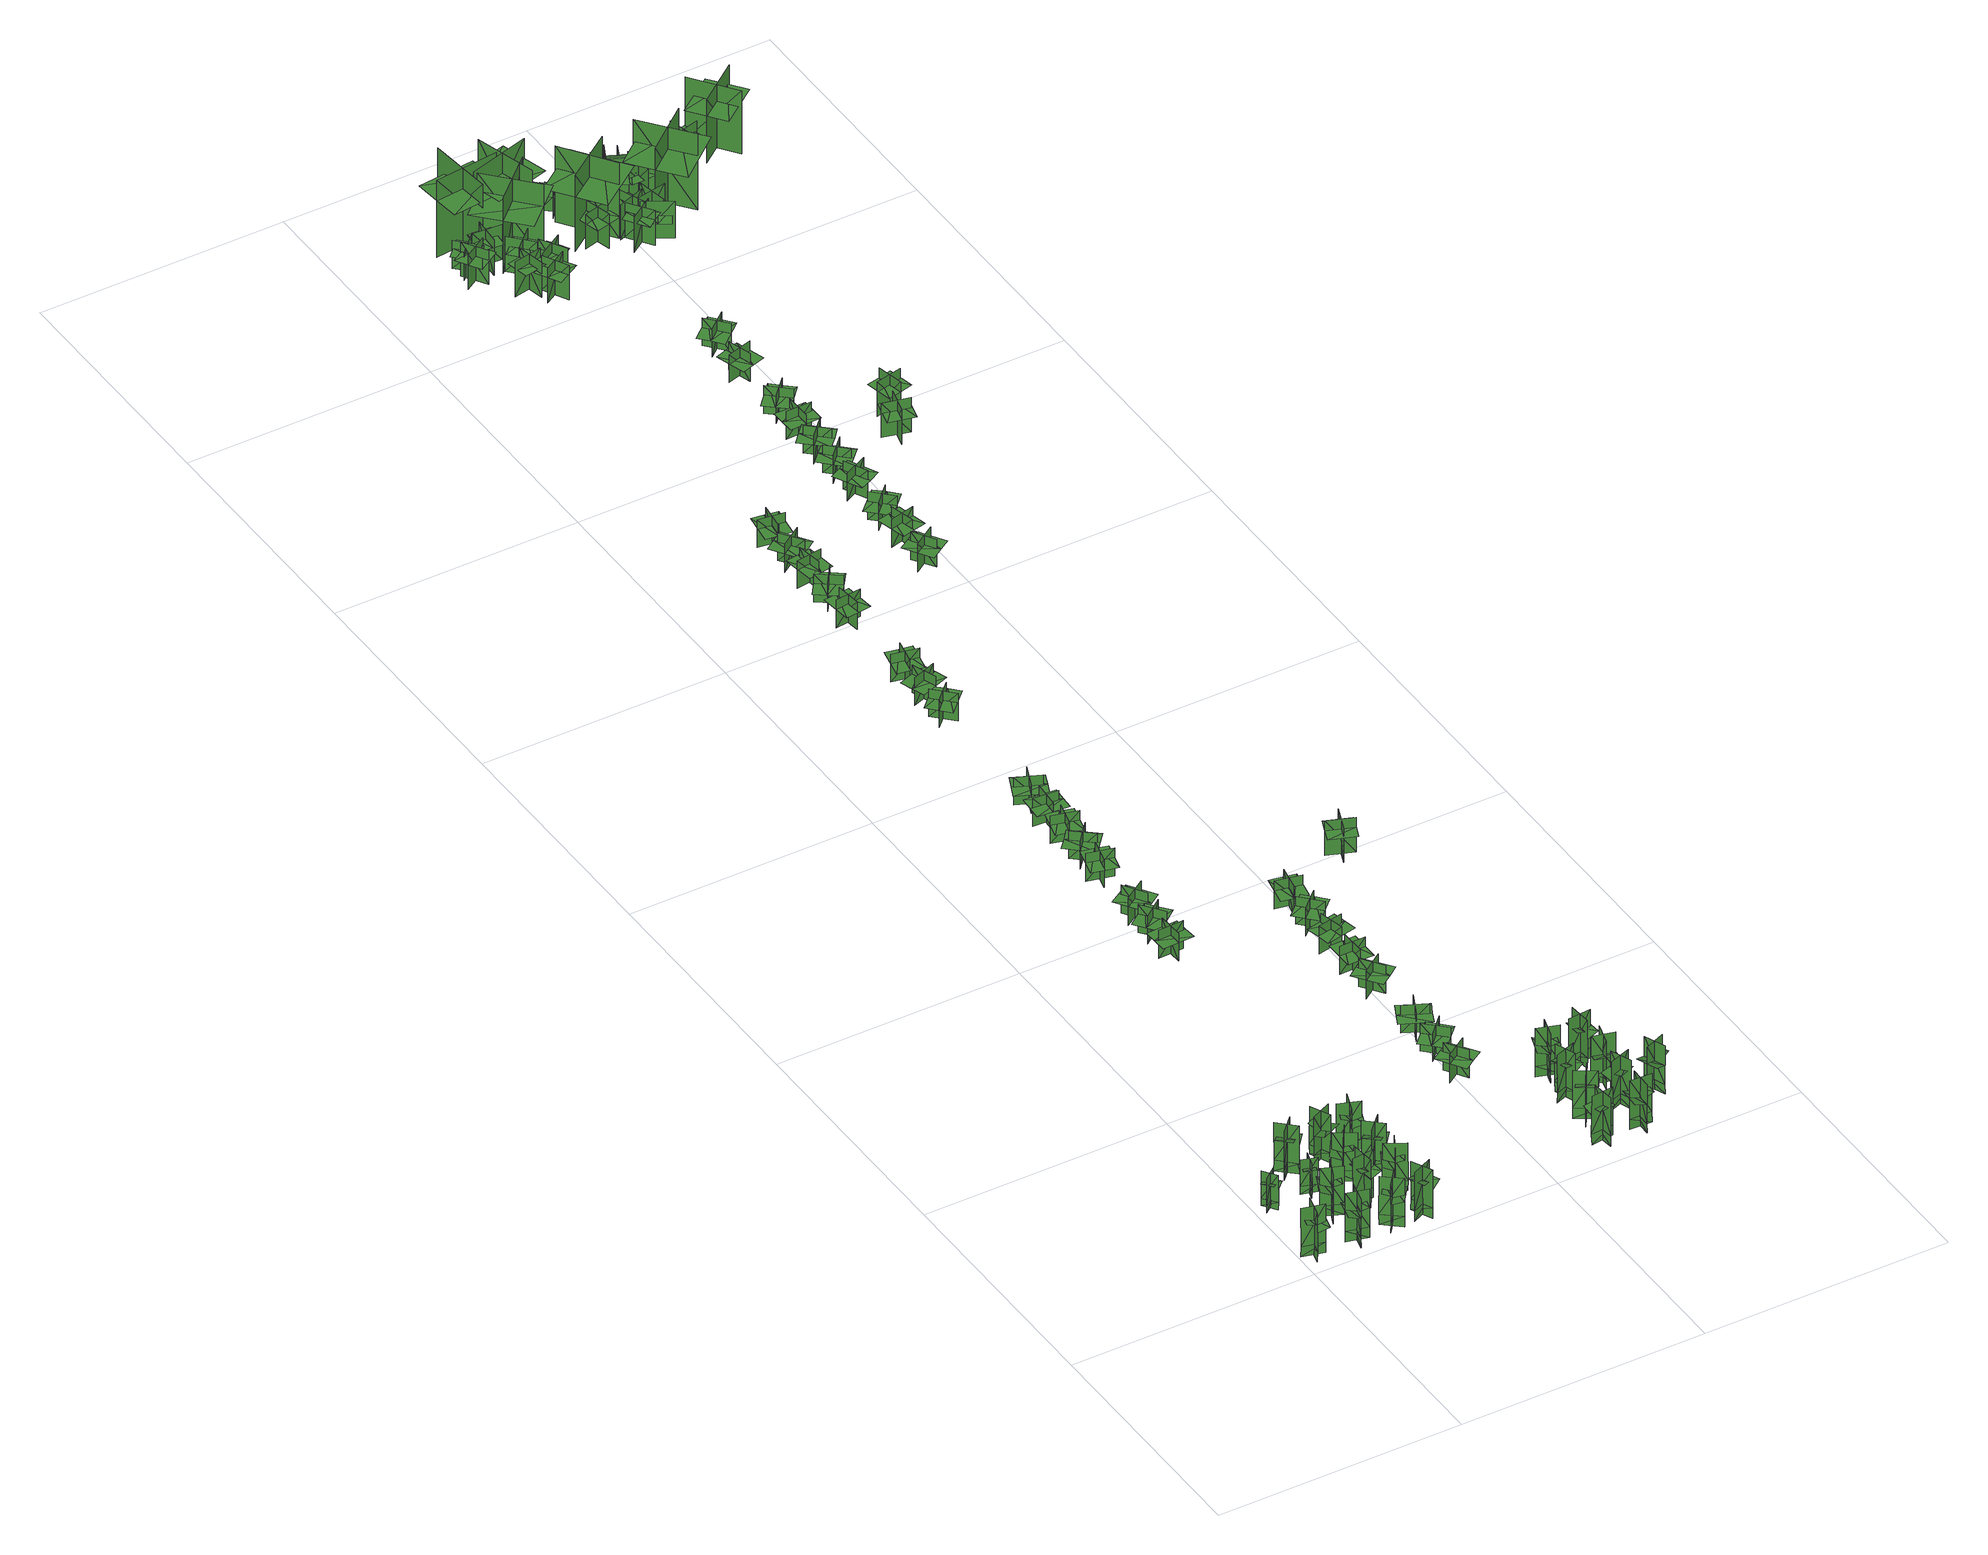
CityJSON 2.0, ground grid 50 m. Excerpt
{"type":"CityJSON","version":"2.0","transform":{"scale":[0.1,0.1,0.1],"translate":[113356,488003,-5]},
"CityObjects":{
"tree1":{"type":"SolitaryVegetationObject","geometry":[{"type":"MultiSurface","lod":"1","boundaries":[[[0,1,2]],[[0,2,3]],[[4,5,6]],[[4,6,7]],[[8,9,5]],[[8,5,4]],[[10,11,1]],[[10,1,0]],[[12,13,14]],[[12,14,15]],[[16,17,18]],[[16,18,19]]]}]},
"tree2":{"type":"SolitaryVegetationObject","geometry":[{"type":"MultiSurface","lod":"1","boundaries":[[[20,21,22]],[[20,22,23]],[[24,25,26]],[[24,26,27]],[[28,29,25]],[[28,25,24]],[[30,31,21]],[[30,21,20]],[[32,33,34]],[[32,34,35]],[[36,37,38]],[[36,38,39]]]}]},
"tree3":{"type":"SolitaryVegetationObject","geometry":[{"type":"MultiSurface","lod":"1","boundaries":[[[40,41,42]],[[40,42,43]],[[44,45,46]],[[44,46,47]],[[48,49,45]],[[48,45,44]],[[50,51,41]],[[50,41,40]],[[52,53,54]],[[52,54,55]],[[56,57,58]],[[56,58,59]]]}]},
"tree4":{"type":"SolitaryVegetationObject","geometry":[{"type":"MultiSurface","lod":"1","boundaries":[[[60,61,62]],[[60,62,63]],[[64,65,66]],[[64,66,67]],[[68,69,65]],[[68,65,64]],[[70,71,61]],[[70,61,60]],[[72,73,74]],[[72,74,75]],[[76,77,78]],[[76,78,79]]]}]},
"tree5":{"type":"SolitaryVegetationObject","geometry":[{"type":"MultiSurface","lod":"1","boundaries":[[[80,81,82]],[[80,82,83]],[[84,85,86]],[[84,86,87]],[[88,89,85]],[[88,85,84]],[[90,91,81]],[[90,81,80]],[[92,93,94]],[[92,94,95]],[[96,97,98]],[[96,98,99]]]}]},
"tree6":{"type":"SolitaryVegetationObject","geometry":[{"type":"MultiSurface","lod":"1","boundaries":[[[100,101,102]],[[100,102,103]],[[104,105,106]],[[104,106,107]],[[108,109,105]],[[108,105,104]],[[110,111,101]],[[110,101,100]],[[112,113,114]],[[112,114,115]],[[116,117,118]],[[116,118,119]]]}]},
"tree7":{"type":"SolitaryVegetationObject","geometry":[{"type":"MultiSurface","lod":"1","boundaries":[[[120,121,122]],[[120,122,123]],[[124,125,126]],[[124,126,127]],[[128,129,125]],[[128,125,124]],[[130,131,121]],[[130,121,120]],[[132,133,134]],[[132,134,135]],[[136,137,138]],[[136,138,139]]]}]},
"tree8":{"type":"SolitaryVegetationObject","geometry":[{"type":"MultiSurface","lod":"1","boundaries":[[[140,141,142]],[[140,142,143]],[[144,145,146]],[[144,146,147]],[[148,149,145]],[[148,145,144]],[[150,151,141]],[[150,141,140]],[[152,153,154]],[[152,154,155]],[[156,157,158]],[[156,158,159]]]}]},
"tree9":{"type":"SolitaryVegetationObject","geometry":[{"type":"MultiSurface","lod":"1","boundaries":[[[160,161,162]],[[160,162,163]],[[164,165,166]],[[164,166,167]],[[168,169,165]],[[168,165,164]],[[170,171,161]],[[170,161,160]],[[172,173,174]],[[172,174,175]],[[176,177,178]],[[176,178,179]]]}]},
"tree10":{"type":"SolitaryVegetationObject","geometry":[{"type":"MultiSurface","lod":"1","boundaries":[[[180,181,182]],[[180,182,183]],[[184,185,186]],[[184,186,187]],[[188,189,185]],[[188,185,184]],[[190,191,181]],[[190,181,180]],[[192,193,194]],[[192,194,195]],[[196,197,198]],[[196,198,199]]]}]},
"tree11":{"type":"SolitaryVegetationObject","geometry":[{"type":"MultiSurface","lod":"1","boundaries":[[[200,201,202]],[[200,202,203]],[[204,205,206]],[[204,206,207]],[[208,209,205]],[[208,205,204]],[[210,211,201]],[[210,201,200]],[[212,213,214]],[[212,214,215]],[[216,217,218]],[[216,218,219]]]}]},
"tree12":{"type":"SolitaryVegetationObject","geometry":[{"type":"MultiSurface","lod":"1","boundaries":[[[220,221,222]],[[220,222,223]],[[224,225,226]],[[224,226,227]],[[228,229,225]],[[228,225,224]],[[230,231,221]],[[230,221,220]],[[232,233,234]],[[232,234,235]],[[236,237,238]],[[236,238,239]]]}]},
"tree13":{"type":"SolitaryVegetationObject","geometry":[{"type":"MultiSurface","lod":"1","boundaries":[[[240,241,242]],[[240,242,243]],[[244,245,246]],[[244,246,247]],[[248,249,245]],[[248,245,244]],[[250,251,241]],[[250,241,240]],[[252,253,254]],[[252,254,255]],[[256,257,258]],[[256,258,259]]]}]},
"tree14":{"type":"SolitaryVegetationObject","geometry":[{"type":"MultiSurface","lod":"1","boundaries":[[[260,261,262]],[[260,262,263]],[[264,265,266]],[[264,266,267]],[[268,269,265]],[[268,265,264]],[[270,271,261]],[[270,261,260]],[[272,273,274]],[[272,274,275]],[[276,277,278]],[[276,278,279]]]}]},
"tree15":{"type":"SolitaryVegetationObject","geometry":[{"type":"MultiSurface","lod":"1","boundaries":[[[280,281,282]],[[280,282,283]],[[284,285,286]],[[284,286,287]],[[288,289,290]],[[288,290,291]],[[288,291,292]],[[288,292,293]]]}]},
"tree16":{"type":"SolitaryVegetationObject","geometry":[{"type":"MultiSurface","lod":"1","boundaries":[[[294,295,296]],[[294,296,297]],[[298,299,300]],[[298,300,301]],[[302,303,304]],[[302,304,305]],[[302,305,306]],[[302,306,307]]]}]},
"tree17":{"type":"SolitaryVegetationObject","geometry":[{"type":"MultiSurface","lod":"1","boundaries":[[[308,309,310]],[[308,310,311]],[[312,313,314]],[[312,314,315]],[[316,317,318]],[[316,318,319]],[[316,319,320]],[[316,320,321]]]}]},
"tree18":{"type":"SolitaryVegetationObject","geometry":[{"type":"MultiSurface","lod":"1","boundaries":[[[322,323,324]],[[322,324,325]],[[326,327,328]],[[326,328,329]],[[330,331,332]],[[330,332,333]],[[330,333,334]],[[330,334,335]]]}]},
"tree19":{"type":"SolitaryVegetationObject","geometry":[{"type":"MultiSurface","lod":"1","boundaries":[[[336,337,338]],[[336,338,339]],[[340,341,342]],[[340,342,343]],[[344,345,346]],[[344,346,347]],[[344,347,348]],[[344,348,349]]]}]},
"tree20":{"type":"SolitaryVegetationObject","geometry":[{"type":"MultiSurface","lod":"1","boundaries":[[[350,351,352]],[[350,352,353]],[[354,355,356]],[[354,356,357]],[[358,359,360]],[[358,360,361]],[[358,361,362]],[[358,362,363]]]}]},
"tree21":{"type":"SolitaryVegetationObject","geometry":[{"type":"MultiSurface","lod":"1","boundaries":[[[364,365,366]],[[364,366,367]],[[368,369,370]],[[368,370,371]],[[372,373,374]],[[372,374,375]],[[372,375,376]],[[372,376,377]]]}]},
"tree22":{"type":"SolitaryVegetationObject","geometry":[{"type":"MultiSurface","lod":"1","boundaries":[[[378,379,380]],[[378,380,381]],[[382,383,384]],[[382,384,385]],[[386,387,388]],[[386,388,389]],[[386,389,390]],[[386,390,391]]]}]},
"tree23":{"type":"SolitaryVegetationObject","geometry":[{"type":"MultiSurface","lod":"1","boundaries":[[[392,393,394]],[[392,394,395]],[[396,397,398]],[[396,398,399]],[[400,401,397]],[[400,397,396]],[[402,403,393]],[[402,393,392]],[[404,405,406]],[[404,406,407]],[[408,409,410]],[[408,410,411]]]}]},
"tree24":{"type":"SolitaryVegetationObject","geometry":[{"type":"MultiSurface","lod":"1","boundaries":[[[412,413,414]],[[412,414,415]],[[416,417,418]],[[416,418,419]],[[420,421,422]],[[420,422,423]],[[420,423,424]],[[420,424,425]]]}]},
"tree25":{"type":"SolitaryVegetationObject","geometry":[{"type":"MultiSurface","lod":"1","boundaries":[[[426,427,428]],[[426,428,429]],[[430,431,432]],[[430,432,433]],[[434,435,436]],[[434,436,437]],[[434,437,438]],[[434,438,439]]]}]},
"tree26":{"type":"SolitaryVegetationObject","geometry":[{"type":"MultiSurface","lod":"1","boundaries":[[[440,441,442]],[[440,442,443]],[[444,445,446]],[[444,446,447]],[[448,449,445]],[[448,445,444]],[[450,451,441]],[[450,441,440]],[[452,453,454]],[[452,454,455]],[[456,457,458]],[[456,458,459]]]}]},
"tree27":{"type":"SolitaryVegetationObject","geometry":[{"type":"MultiSurface","lod":"1","boundaries":[[[460,461,462]],[[460,462,463]],[[464,465,466]],[[464,466,467]],[[468,469,470]],[[468,470,471]],[[468,471,472]],[[468,472,473]]]}]},
"tree28":{"type":"SolitaryVegetationObject","geometry":[{"type":"MultiSurface","lod":"1","boundaries":[[[474,475,476]],[[474,476,477]],[[478,479,480]],[[478,480,481]],[[482,483,484]],[[482,484,485]],[[482,485,486]],[[482,486,487]]]}]},
"tree29":{"type":"SolitaryVegetationObject","geometry":[{"type":"MultiSurface","lod":"1","boundaries":[[[488,489,490]],[[488,490,491]],[[492,493,494]],[[492,494,495]],[[496,497,493]],[[496,493,492]],[[498,499,489]],[[498,489,488]],[[500,501,502]],[[500,502,503]],[[504,505,506]],[[504,506,507]]]}]},
"tree30":{"type":"SolitaryVegetationObject","geometry":[{"type":"MultiSurface","lod":"1","boundaries":[[[508,509,510]],[[508,510,511]],[[512,513,514]],[[512,514,515]],[[516,517,518]],[[516,518,519]],[[516,519,520]],[[516,520,521]]]}]},
"tree31":{"type":"SolitaryVegetationObject","geometry":[{"type":"MultiSurface","lod":"1","boundaries":[[[522,523,524]],[[522,524,525]],[[526,527,528]],[[526,528,529]],[[530,531,527]],[[530,527,526]],[[532,533,523]],[[532,523,522]],[[534,535,536]],[[534,536,537]],[[538,539,540]],[[538,540,541]]]}]},
"tree32":{"type":"SolitaryVegetationObject","geometry":[{"type":"MultiSurface","lod":"1","boundaries":[[[542,543,544]],[[542,544,545]],[[546,547,548]],[[546,548,549]],[[550,551,547]],[[550,547,546]],[[552,553,543]],[[552,543,542]],[[554,555,556]],[[554,556,557]],[[558,559,560]],[[558,560,561]]]}]},
"tree33":{"type":"SolitaryVegetationObject","geometry":[{"type":"MultiSurface","lod":"1","boundaries":[[[562,563,564]],[[562,564,565]],[[566,567,568]],[[566,568,569]],[[570,571,572]],[[570,572,573]],[[570,573,574]],[[570,574,575]]]}]},
"tree34":{"type":"SolitaryVegetationObject","geometry":[{"type":"MultiSurface","lod":"1","boundaries":[[[576,577,578]],[[576,578,579]],[[580,581,582]],[[580,582,583]],[[584,585,581]],[[584,581,580]],[[586,587,577]],[[586,577,576]],[[588,589,590]],[[588,590,591]],[[592,593,594]],[[592,594,595]]]}]},
"tree35":{"type":"SolitaryVegetationObject","geometry":[{"type":"MultiSurface","lod":"1","boundaries":[[[596,597,598]],[[596,598,599]],[[600,601,602]],[[600,602,603]],[[604,605,606]],[[604,606,607]],[[604,607,608]],[[604,608,609]]]}]},
"tree36":{"type":"SolitaryVegetationObject","geometry":[{"type":"MultiSurface","lod":"1","boundaries":[[[610,611,612]],[[610,612,613]],[[614,615,616]],[[614,616,617]],[[618,619,620]],[[618,620,621]],[[618,621,622]],[[618,622,623]]]}]},
"tree37":{"type":"SolitaryVegetationObject","geometry":[{"type":"MultiSurface","lod":"1","boundaries":[[[624,625,626]],[[624,626,627]],[[628,629,630]],[[628,630,631]],[[632,633,634]],[[632,634,635]],[[632,635,636]],[[632,636,637]]]}]},
"tree38":{"type":"SolitaryVegetationObject","geometry":[{"type":"MultiSurface","lod":"1","boundaries":[[[638,639,640]],[[638,640,641]],[[642,643,644]],[[642,644,645]],[[646,647,643]],[[646,643,642]],[[648,649,639]],[[648,639,638]],[[650,651,652]],[[650,652,653]],[[654,655,656]],[[654,656,657]]]}]},
"tree39":{"type":"SolitaryVegetationObject","geometry":[{"type":"MultiSurface","lod":"1","boundaries":[[[658,659,660]],[[658,660,661]],[[662,663,664]],[[662,664,665]],[[666,667,668]],[[666,668,669]],[[666,669,670]],[[666,670,671]]]}]},
"tree40":{"type":"SolitaryVegetationObject","geometry":[{"type":"MultiSurface","lod":"1","boundaries":[[[672,673,674]],[[672,674,675]],[[676,677,678]],[[676,678,679]],[[680,681,677]],[[680,677,676]],[[682,683,673]],[[682,673,672]],[[684,685,686]],[[684,686,687]],[[688,689,690]],[[688,690,691]]]}]},
"tree41":{"type":"SolitaryVegetationObject","geometry":[{"type":"MultiSurface","lod":"1","boundaries":[[[692,693,694]],[[692,694,695]],[[696,697,698]],[[696,698,699]],[[700,701,702]],[[700,702,703]],[[700,703,704]],[[700,704,705]]]}]},
"tree42":{"type":"SolitaryVegetationObject","geometry":[{"type":"MultiSurface","lod":"1","boundaries":[[[706,707,708]],[[706,708,709]],[[710,711,712]],[[710,712,713]],[[714,715,711]],[[714,711,710]],[[716,717,707]],[[716,707,706]],[[718,719,720]],[[718,720,721]],[[722,723,724]],[[722,724,725]]]}]},
"tree43":{"type":"SolitaryVegetationObject","geometry":[{"type":"MultiSurface","lod":"1","boundaries":[[[726,727,728]],[[726,728,729]],[[730,731,732]],[[730,732,733]],[[734,735,736]],[[734,736,737]],[[734,737,738]],[[734,738,739]]]}]},
"tree44":{"type":"SolitaryVegetationObject","geometry":[{"type":"MultiSurface","lod":"1","boundaries":[[[740,741,742]],[[740,742,743]],[[744,745,746]],[[744,746,747]],[[748,749,750]],[[748,750,751]],[[748,751,752]],[[748,752,753]]]}]},
"tree45":{"type":"SolitaryVegetationObject","geometry":[{"type":"MultiSurface","lod":"1","boundaries":[[[754,755,756]],[[754,756,757]],[[758,759,760]],[[758,760,761]],[[762,763,764]],[[762,764,765]],[[762,765,766]],[[762,766,767]]]}]},
"tree46":{"type":"SolitaryVegetationObject","geometry":[{"type":"MultiSurface","lod":"1","boundaries":[[[768,769,770]],[[768,770,771]],[[772,773,774]],[[772,774,775]],[[776,777,778]],[[776,778,779]],[[776,779,780]],[[776,780,781]]]}]},
"tree47":{"type":"SolitaryVegetationObject","geometry":[{"type":"MultiSurface","lod":"1","boundaries":[[[782,783,784]],[[782,784,785]],[[786,787,788]],[[786,788,789]],[[790,791,792]],[[790,792,793]],[[790,793,794]],[[790,794,795]]]}]},
"tree48":{"type":"SolitaryVegetationObject","geometry":[{"type":"MultiSurface","lod":"1","boundaries":[[[796,797,798]],[[796,798,799]],[[800,801,802]],[[800,802,803]],[[804,805,806]],[[804,806,807]],[[804,807,808]],[[804,808,809]]]}]},
"tree49":{"type":"SolitaryVegetationObject","geometry":[{"type":"MultiSurface","lod":"1","boundaries":[[[810,811,812]],[[810,812,813]],[[814,815,816]],[[814,816,817]],[[818,819,820]],[[818,820,821]],[[818,821,822]],[[818,822,823]]]}]},
"tree50":{"type":"SolitaryVegetationObject","geometry":[{"type":"MultiSurface","lod":"1","boundaries":[[[824,825,826]],[[824,826,827]],[[828,829,830]],[[828,830,831]],[[832,833,834]],[[832,834,835]],[[832,835,836]],[[832,836,837]]]}]},
"tree51":{"type":"SolitaryVegetationObject","geometry":[{"type":"MultiSurface","lod":"1","boundaries":[[[838,839,840]],[[838,840,841]],[[842,843,844]],[[842,844,845]],[[846,847,848]],[[846,848,849]],[[846,849,850]],[[846,850,851]]]}]},
"tree52":{"type":"SolitaryVegetationObject","geometry":[{"type":"MultiSurface","lod":"1","boundaries":[[[852,853,854]],[[852,854,855]],[[856,857,858]],[[856,858,859]],[[860,861,862]],[[860,862,863]],[[860,863,864]],[[860,864,865]]]}]},
"tree53":{"type":"SolitaryVegetationObject","geometry":[{"type":"MultiSurface","lod":"1","boundaries":[[[866,867,868]],[[866,868,869]],[[870,871,872]],[[870,872,873]],[[874,875,876]],[[874,876,877]],[[874,877,878]],[[874,878,879]]]}]},
"tree54":{"type":"SolitaryVegetationObject","geometry":[{"type":"MultiSurface","lod":"1","boundaries":[[[880,881,882]],[[880,882,883]],[[884,885,886]],[[884,886,887]],[[888,889,890]],[[888,890,891]],[[888,891,892]],[[888,892,893]]]}]},
"tree55":{"type":"SolitaryVegetationObject","geometry":[{"type":"MultiSurface","lod":"1","boundaries":[[[894,895,896]],[[894,896,897]],[[898,899,900]],[[898,900,901]],[[902,903,904]],[[902,904,905]],[[902,905,906]],[[902,906,907]]]}]},
"tree56":{"type":"SolitaryVegetationObject","geometry":[{"type":"MultiSurface","lod":"1","boundaries":[[[908,909,910]],[[908,910,911]],[[912,913,914]],[[912,914,915]],[[916,917,918]],[[916,918,919]],[[916,919,920]],[[916,920,921]]]}]},
"tree57":{"type":"SolitaryVegetationObject","geometry":[{"type":"MultiSurface","lod":"1","boundaries":[[[922,923,924]],[[922,924,925]],[[926,927,928]],[[926,928,929]],[[930,931,932]],[[930,932,933]],[[930,934,935]],[[930,935,931]]]}]},
"tree58":{"type":"SolitaryVegetationObject","geometry":[{"type":"MultiSurface","lod":"1","boundaries":[[[936,937,938]],[[936,938,939]],[[940,941,942]],[[940,942,943]],[[944,945,946]],[[944,946,947]],[[944,948,949]],[[944,949,945]]]}]},
"tree59":{"type":"SolitaryVegetationObject","geometry":[{"type":"MultiSurface","lod":"1","boundaries":[[[950,951,952]],[[950,952,953]],[[954,955,956]],[[954,956,957]],[[958,959,960]],[[958,960,961]],[[958,961,962]],[[958,962,963]]]}]},
"tree60":{"type":"SolitaryVegetationObject","geometry":[{"type":"MultiSurface","lod":"1","boundaries":[[[964,965,966]],[[964,966,967]],[[968,969,970]],[[968,970,971]],[[972,973,974]],[[972,974,975]],[[972,976,977]],[[972,977,973]]]}]},
"tree61":{"type":"SolitaryVegetationObject","geometry":[{"type":"MultiSurface","lod":"1","boundaries":[[[978,979,980]],[[978,980,981]],[[982,983,984]],[[982,984,985]],[[986,987,988]],[[986,988,989]],[[986,989,990]],[[986,990,991]]]}]},
"tree62":{"type":"SolitaryVegetationObject","geometry":[{"type":"MultiSurface","lod":"1","boundaries":[[[992,993,994]],[[992,994,995]],[[996,997,998]],[[996,998,999]],[[1000,1001,1002]],[[1000,1002,1003]],[[1000,1004,1005]],[[1000,1005,1001]]]}]},
"tree63":{"type":"SolitaryVegetationObject","geometry":[{"type":"MultiSurface","lod":"1","boundaries":[[[1006,1007,1008]],[[1006,1008,1009]],[[1010,1011,1012]],[[1010,1012,1013]],[[1014,1015,1016]],[[1014,1016,1017]],[[1014,1017,1018]],[[1014,1018,1019]]]}]},
"tree64":{"type":"SolitaryVegetationObject","geometry":[{"type":"MultiSurface","lod":"1","boundaries":[[[1020,1021,1022]],[[1020,1022,1023]],[[1024,1025,1026]],[[1024,1026,1027]],[[1028,1029,1030]],[[1028,1030,1031]],[[1028,1032,1033]],[[1028,1033,1029]]]}]},
"tree65":{"type":"SolitaryVegetationObject","geometry":[{"type":"MultiSurface","lod":"1","boundaries":[[[1034,1035,1036]],[[1034,1036,1037]],[[1038,1039,1040]],[[1038,1040,1041]],[[1042,1043,1044]],[[1042,1044,1045]],[[1042,1045,1046]],[[1042,1046,1047]]]}]},
"tree66":{"type":"SolitaryVegetationObject","geometry":[{"type":"MultiSurface","lod":"1","boundaries":[[[1048,1049,1050]],[[1048,1050,1051]],[[1052,1053,1054]],[[1052,1054,1055]],[[1056,1057,1058]],[[1056,1058,1059]],[[1056,1059,1060]],[[1056,1060,1061]]]}]},
"tree67":{"type":"SolitaryVegetationObject","geometry":[{"type":"MultiSurface","lod":"1","boundaries":[[[1062,1063,1064]],[[1062,1064,1065]],[[1066,1067,1068]],[[1066,1068,1069]],[[1070,1071,1072]],[[1070,1072,1073]],[[1070,1074,1075]],[[1070,1075,1071]]]}]},
"tree68":{"type":"SolitaryVegetationObject","geometry":[{"type":"MultiSurface","lod":"1","boundaries":[[[1076,1077,1078]],[[1076,1078,1079]],[[1080,1081,1082]],[[1080,1082,1083]],[[1084,1085,1086]],[[1084,1086,1087]],[[1084,1087,1088]],[[1084,1088,1089]]]}]},
"tree69":{"type":"SolitaryVegetationObject","geometry":[{"type":"MultiSurface","lod":"1","boundaries":[[[1090,1091,1092]],[[1090,1092,1093]],[[1094,1095,1096]],[[1094,1096,1097]],[[1098,1099,1100]],[[1098,1100,1101]],[[1098,1101,1102]],[[1098,1102,1103]]]}]},
"tree70":{"type":"SolitaryVegetationObject","geometry":[{"type":"MultiSurface","lod":"1","boundaries":[[[1104,1105,1106]],[[1104,1106,1107]],[[1108,1109,1110]],[[1108,1110,1111]],[[1112,1113,1114]],[[1112,1114,1115]],[[1112,1115,1116]],[[1112,1116,1117]]]}]},
"tree71":{"type":"SolitaryVegetationObject","geometry":[{"type":"MultiSurface","lod":"1","boundaries":[[[1118,1119,1120]],[[1118,1120,1121]],[[1122,1123,1124]],[[1122,1124,1125]],[[1126,1127,1128]],[[1126,1128,1129]],[[1126,1129,1130]],[[1126,1130,1131]]]}]},
"tree72":{"type":"SolitaryVegetationObject","geometry":[{"type":"MultiSurface","lod":"1","boundaries":[[[1132,1133,1134]],[[1132,1134,1135]],[[1136,1137,1138]],[[1136,1138,1139]],[[1140,1141,1142]],[[1140,1142,1143]],[[1140,1144,1145]],[[1140,1145,1141]]]}]},
"tree73":{"type":"SolitaryVegetationObject","geometry":[{"type":"MultiSurface","lod":"1","boundaries":[[[1146,1147,1148]],[[1146,1148,1149]],[[1150,1151,1152]],[[1150,1152,1153]],[[1154,1155,1156]],[[1154,1156,1157]],[[1154,1157,1158]],[[1154,1158,1159]]]}]},
"tree74":{"type":"SolitaryVegetationObject","geometry":[{"type":"MultiSurface","lod":"1","boundaries":[[[1160,1161,1162]],[[1160,1162,1163]],[[1164,1165,1166]],[[1164,1166,1167]],[[1168,1169,1170]],[[1168,1170,1171]],[[1168,1172,1173]],[[1168,1173,1169]]]}]},
"tree75":{"type":"SolitaryVegetationObject","geometry":[{"type":"MultiSurface","lod":"1","boundaries":[[[1174,1175,1176]],[[1174,1176,1177]],[[1178,1179,1180]],[[1178,1180,1181]],[[1182,1183,1184]],[[1182,1184,1185]],[[1182,1186,1187]],[[1182,1187,1183]]]}]},
"tree76":{"type":"SolitaryVegetationObject","geometry":[{"type":"MultiSurface","lod":"1","boundaries":[[[1188,1189,1190]],[[1188,1190,1191]],[[1192,1193,1194]],[[1192,1194,1195]],[[1196,1197,1198]],[[1196,1198,1199]],[[1196,1199,1200]],[[1196,1200,1201]]]}]},
"tree77":{"type":"SolitaryVegetationObject","geometry":[{"type":"MultiSurface","lod":"1","boundaries":[[[1202,1203,1204]],[[1202,1204,1205]],[[1206,1207,1208]],[[1206,1208,1209]],[[1210,1211,1212]],[[1210,1212,1213]],[[1210,1213,1214]],[[1210,1214,1215]]]}]},
"tree78":{"type":"SolitaryVegetationObject","geometry":[{"type":"MultiSurface","lod":"1","boundaries":[[[1216,1217,1218]],[[1216,1218,1219]],[[1220,1221,1222]],[[1220,1222,1223]],[[1224,1225,1226]],[[1224,1226,1227]],[[1224,1227,1228]],[[1224,1228,1229]]]}]},
"tree79":{"type":"SolitaryVegetationObject","geometry":[{"type":"MultiSurface","lod":"1","boundaries":[[[1230,1231,1232]],[[1230,1232,1233]],[[1234,1235,1236]],[[1234,1236,1237]],[[1238,1239,1240]],[[1238,1240,1241]],[[1238,1241,1242]],[[1238,1242,1243]]]}]},
"tree80":{"type":"SolitaryVegetationObject","geometry":[{"type":"MultiSurface","lod":"1","boundaries":[[[1244,1245,1246]],[[1244,1246,1247]],[[1248,1249,1250]],[[1248,1250,1251]],[[1252,1253,1254]],[[1252,1254,1255]],[[1252,1255,1256]],[[1252,1256,1257]]]}]},
"tree81":{"type":"SolitaryVegetationObject","geometry":[{"type":"MultiSurface","lod":"1","boundaries":[[[1258,1259,1260]],[[1258,1260,1261]],[[1262,1263,1264]],[[1262,1264,1265]],[[1266,1267,1268]],[[1266,1268,1269]],[[1266,1269,1270]],[[1266,1270,1271]]]}]},
"tree82":{"type":"SolitaryVegetationObject","geometry":[{"type":"MultiSurface","lod":"1","boundaries":[[[1272,1273,1274]],[[1272,1274,1275]],[[1276,1277,1278]],[[1276,1278,1279]],[[1280,1281,1282]],[[1280,1282,1283]],[[1280,1283,1284]],[[1280,1284,1285]]]}]},
"tree83":{"type":"SolitaryVegetationObject","geometry":[{"type":"MultiSurface","lod":"1","boundaries":[[[1286,1287,1288]],[[1286,1288,1289]],[[1290,1291,1292]],[[1290,1292,1293]],[[1294,1295,1296]],[[1294,1296,1297]],[[1294,1298,1299]],[[1294,1299,1295]]]}]},
"tree84":{"type":"SolitaryVegetationObject","geometry":[{"type":"MultiSurface","lod":"1","boundaries":[[[1300,1301,1302]],[[1300,1302,1303]],[[1304,1305,1306]],[[1304,1306,1307]],[[1308,1309,1310]],[[1308,1310,1311]],[[1308,1312,1313]],[[1308,1313,1309]]]}]}
},
"vertices":[
[31,63,38],[19,20,38],[18,20,123],[30,64,123],[1,46,38],[45,35,38],[45,35,123],[1,47,123],[1,47,15],[45,35,15],[30,64,15],[18,20,15],[30,64,79],[19,20,79],[41,14,87],[53,58,87],[20,26,93],[29,59,93],[12,63,97],[4,30,97],
[16,206,33],[36,180,33],[35,180,94],[16,206,94],[13,182,33],[39,201,33],[38,202,94],[13,182,94],[13,182,17],[38,202,17],[16,206,17],[35,180,17],[16,206,63],[36,180,63],[49,190,69],[29,216,69],[33,184,72],[18,203,72],[8,195,76],[23,176,76],
[106,17,36],[116,61,36],[117,60,121],[106,16,121],[135,34,36],[91,45,36],[91,45,121],[135,34,121],[135,34,13],[91,45,13],[106,16,13],[117,60,13],[106,16,78],[117,60,78],[94,66,86],[84,22,86],[115,54,91],[107,21,91],[124,17,96],[132,50,96],
[99,99,37],[116,141,37],[117,141,122],[99,99,122],[130,112,37],[89,129,37],[89,129,122],[130,112,122],[130,112,14],[89,129,14],[99,99,14],[117,141,14],[99,99,78],[117,141,78],[95,150,87],[78,108,87],[114,135,92],[101,104,92],[117,97,97],[130,128,97],
[93,201,31],[123,191,31],[123,190,92],[92,200,92],[104,179,31],[114,210,31],[113,210,92],[103,179,92],[103,179,15],[113,210,15],[92,200,15],[123,190,15],[93,200,61],[123,190,61],[128,206,67],[98,216,67],[119,192,71],[96,199,71],[92,187,74],[115,180,74],
[87,280,40],[119,248,40],[119,248,125],[86,279,125],[87,245,40],[118,278,40],[118,278,125],[87,246,125],[87,246,17],[118,278,17],[86,279,17],[119,248,17],[86,279,81],[119,248,81],[135,264,89],[102,296,89],[114,252,94],[90,276,94],[78,263,99],[102,240,99],
[200,59,37],[172,23,37],[172,24,122],[200,59,122],[166,55,37],[202,27,37],[202,27,122],[167,55,122],[167,55,14],[202,27,14],[200,59,14],[172,24,14],[200,59,78],[172,23,78],[190,9,86],[218,45,86],[176,28,92],[197,55,92],[183,66,96],[162,39,96],
[175,148,37],[180,103,37],[179,103,122],[174,148,122],[153,121,37],[198,126,37],[198,126,122],[153,122,122],[153,122,14],[198,126,14],[174,148,14],[179,103,14],[174,148,78],[179,103,78],[202,105,87],[197,150,87],[178,109,92],[175,143,92],[158,141,96],[161,107,96],
[164,174,37],[189,212,37],[190,212,122],[165,174,122],[198,181,37],[160,206,37],[160,205,122],[198,180,122],[198,180,14],[160,205,14],[165,174,14],[190,212,14],[165,174,78],[190,212,78],[170,224,86],[145,187,86],[186,206,92],[168,178,92],[182,169,96],[201,197,96],
[196,276,38],[156,257,38],[155,257,123],[196,277,123],[164,288,38],[184,247,38],[184,247,123],[165,288,123],[165,288,16],[184,247,16],[196,277,16],[155,257,16],[196,277,80],[155,257,80],[165,236,88],[206,256,88],[161,260,93],[192,275,93],[184,290,98],[154,275,98],
[239,65,35],[258,24,35],[258,24,120],[238,65,120],[227,33,35],[268,52,35],[268,53,120],[227,33,120],[227,33,12],[268,53,12],[238,65,12],[258,24,12],[238,65,76],[258,24,76],[279,34,85],[259,75,85],[255,30,90],[240,60,90],[225,53,94],[240,22,94],
[229,104,35],[250,143,35],[251,143,120],[229,103,120],[262,113,35],[222,135,35],[222,134,120],[261,113,120],[261,113,13],[222,134,13],[229,103,13],[251,143,13],[229,103,77],[251,143,77],[230,154,85],[209,114,85],[248,138,90],[232,108,90],[247,100,95],[263,129,95],
[224,209,35],[257,178,35],[256,178,121],[223,209,121],[225,175,36],[256,208,36],[256,208,121],[224,175,121],[224,175,13],[256,208,13],[223,209,13],[256,178,13],[224,209,77],[257,178,77],[272,195,85],[239,226,85],[252,182,90],[227,205,90],[215,193,95],[240,170,95],
[242,287,35],[226,244,35],[225,245,120],[241,287,120],[211,273,35],[253,257,35],[253,257,120],[211,273,120],[211,273,13],[253,257,13],[241,287,13],[225,245,13],[242,287,77],[225,245,77],[247,236,85],[263,279,85],[227,250,90],[240,282,90],[223,288,95],[211,257,95],
[255,881,12],[255,881,74],[253,934,74],[253,934,12],[229,906,12],[229,906,74],[281,908,74],[281,908,12],[221,906,54],[222,879,54],[287,881,54],[285,908,54],[284,935,54],[220,932,54],
[271,948,10],[271,948,72],[238,990,72],[238,990,10],[235,953,10],[235,953,72],[276,985,72],[276,985,10],[229,948,52],[245,927,52],[296,967,52],[279,988,52],[263,1009,52],[212,969,52],
[277,1045,10],[277,1045,72],[233,1016,72],[233,1016,10],[269,1010,10],[269,1010,72],[241,1053,72],[241,1053,10],[273,1003,52],[296,1018,52],[261,1071,52],[239,1057,52],[216,1042,52],[251,989,52],
[232,1159,13],[232,1159,75],[284,1146,75],[284,1146,13],[263,1177,13],[263,1177,75],[251,1127,75],[251,1127,13],[265,1185,55],[239,1191,55],[224,1129,55],[250,1122,55],[276,1116,55],[291,1178,55],
[524,361,18],[524,361,80],[479,332,80],[479,332,18],[516,326,18],[516,326,80],[488,369,80],[488,369,18],[520,319,60],[543,333,60],[508,387,60],[486,373,60],[463,358,60],[498,304,60],
[242,1194,13],[242,1194,75],[277,1235,75],[277,1235,13],[240,1230,13],[240,1230,75],[279,1197,75],[279,1197,13],[234,1235,55],[216,1215,55],[265,1173,55],[283,1194,55],[300,1214,55],[251,1256,55],
[521,398,18],[521,398,80],[482,436,80],[482,436,18],[485,399,18],[485,399,80],[521,436,80],[521,436,18],[479,393,59],[498,374,59],[543,420,59],[524,439,59],[505,458,59],[460,412,59],
[234,1283,13],[234,1283,75],[286,1269,75],[286,1269,13],[266,1300,13],[266,1300,75],[253,1250,75],[253,1250,13],[268,1308,55],[242,1315,55],[226,1253,55],[252,1246,55],[278,1239,55],[294,1301,55],
[605,59,35],[651,63,35],[651,63,120],[606,58,120],[632,37,35],[627,82,35],[627,82,120],[632,37,120],[632,37,12],[627,82,12],[606,58,12],[651,63,12],[606,58,76],[651,63,76],[648,86,85],[603,81,85],[644,62,90],[611,58,90],[613,41,94],[646,45,94],
[490,463,18],[490,463,80],[513,511,80],[513,511,18],[479,497,18],[479,497,80],[525,475,80],[525,475,18],[471,500,59],[460,476,59],[518,449,59],[529,473,59],[541,497,59],[483,525,59],
[261,1364,14],[261,1364,76],[257,1310,76],[257,1310,14],[284,1336,14],[284,1336,76],[233,1340,76],[233,1340,14],[292,1335,56],[294,1362,56],[230,1367,56],[228,1340,56],[226,1313,56],[290,1308,56],
[616,140,35],[653,114,35],[653,114,120],[615,139,120],[622,106,35],[647,144,35],[647,144,120],[622,106,120],[622,106,13],[647,144,13],[615,139,13],[653,114,13],[616,139,77],[653,114,77],[666,133,85],[628,158,85],[648,117,90],[620,136,90],[610,122,95],[639,103,95],
[271,1423,13],[271,1423,75],[250,1374,75],[250,1374,13],[284,1389,13],[284,1389,75],[236,1410,75],[236,1410,13],[291,1386,54],[301,1410,54],[243,1436,54],[232,1411,54],[221,1387,54],[280,1361,54],
[520,642,19],[520,642,81],[477,611,81],[477,611,19],[514,607,19],[514,607,81],[484,648,81],[484,648,19],[519,600,61],[540,616,61],[502,668,61],[481,652,61],[459,636,61],[497,585,61],
[629,222,34],[645,179,34],[645,179,119],[629,221,119],[615,190,35],[657,206,35],[657,207,119],[615,191,119],[615,191,12],[657,207,12],[629,221,12],[645,179,12],[629,221,76],[645,179,76],[666,187,84],[650,230,84],[643,185,89],[630,217,89],[614,210,94],[627,179,94],
[473,695,19],[473,695,81],[526,695,81],[526,695,19],[499,720,19],[499,720,81],[499,669,81],[499,669,19],[499,728,61],[472,728,61],[472,664,61],[499,664,61],[525,664,61],[525,728,61],
[633,245,36],[647,288,36],[647,288,121],[634,245,121],[664,261,36],[620,274,36],[620,274,121],[663,260,121],[663,260,13],[620,274,13],[634,245,13],[647,288,13],[634,245,77],[647,288,77],[625,295,85],[611,252,85],[645,282,91],[635,250,91],[652,245,95],[662,277,95],
[705,36,34],[706,82,34],[707,82,120],[706,36,120],[730,60,35],[685,61,35],[685,61,120],[730,59,120],[730,59,12],[685,61,12],[706,36,12],[707,82,12],[706,36,76],[707,82,76],[684,82,84],[682,37,84],[707,75,89],[706,41,89],[723,41,94],[724,75,94],
[493,792,20],[493,792,82],[504,740,82],[504,740,20],[523,772,20],[523,772,82],[472,762,82],[472,762,20],[531,774,62],[525,800,62],[462,787,62],[468,761,62],[473,734,62],[536,747,62],
[686,123,35],[729,139,35],[729,139,121],[686,123,121],[717,109,36],[701,151,36],[701,151,121],[717,109,121],[717,109,13],[701,151,13],[686,123,13],[729,139,13],[686,123,77],[729,139,77],[721,161,85],[678,145,85],[723,137,90],[691,124,90],[697,108,95],[729,121,95],
[480,856,20],[480,856,82],[517,817,82],[517,817,20],[516,854,20],[516,854,82],[478,818,82],[478,818,20],[521,860,62],[503,879,62],[457,835,62],[475,815,62],[494,796,62],[540,840,62],
[239,1704,12],[239,1704,74],[277,1666,74],[277,1666,12],[275,1703,12],[275,1703,74],[239,1667,74],[239,1667,12],[281,1709,54],[262,1728,54],[217,1683,54],[235,1664,54],[254,1645,54],[300,1690,54],
[522,902,20],[522,902,82],[470,913,82],[470,913,20],[492,883,20],[492,883,82],[502,933,82],[502,933,20],[490,875,61],[516,870,61],[529,933,61],[503,938,61],[476,943,61],[464,880,61],
[736,192,35],[692,204,35],[693,204,121],[736,193,121],[719,222,36],[708,178,36],[708,178,121],[720,222,121],[720,222,13],[708,178,13],[736,193,13],[693,204,13],[736,192,77],[693,204,77],[687,182,85],[730,170,85],[699,203,90],[731,194,90],[736,211,95],[703,219,95],
[267,1726,13],[267,1726,75],[249,1776,75],[249,1776,13],[234,1742,13],[234,1742,75],[283,1760,75],[283,1760,13],[227,1739,55],[236,1714,55],[296,1736,55],[287,1761,55],[278,1786,55],[218,1764,55],
[708,292,36],[711,247,36],[710,247,121],[707,292,121],[685,267,36],[731,270,36],[731,270,121],[685,267,121],[685,267,13],[731,270,13],[707,292,13],[710,247,13],[708,292,78],[711,247,78],[734,249,86],[731,294,86],[710,253,91],[708,287,91],[691,286,96],[693,252,96],
[232,1820,14],[232,1820,76],[284,1809,76],[284,1809,14],[262,1839,14],[262,1839,76],[252,1789,76],[252,1789,14],[264,1847,56],[238,1852,56],[225,1789,56],[251,1784,56],[278,1779,56],[290,1842,56],
[788,112,37],[771,154,37],[771,154,122],[789,112,122],[801,143,37],[760,126,37],[760,125,122],[802,143,122],[802,143,15],[760,125,15],[789,112,15],[771,154,15],[789,112,79],[771,154,79],[750,145,87],[767,103,87],[774,148,92],[787,117,92],[803,124,97],[789,155,97],
[232,2006,10],[232,2006,72],[285,2012,72],[285,2012,10],[255,2034,10],[255,2034,72],[261,1983,72],[261,1983,10],[254,2042,52],[227,2039,52],[235,1975,52],[261,1978,52],[288,1981,52],[281,2045,52],
[279,2058,11],[279,2058,73],[236,2089,73],[236,2089,11],[243,2053,11],[243,2053,73],[273,2095,73],[273,2095,11],[239,2046,53],[260,2031,53],[298,2083,53],[276,2099,53],[254,2114,53],[217,2062,53],
[283,2143,12],[283,2143,74],[230,2135,74],[230,2135,12],[262,2114,12],[262,2114,74],[253,2165,74],[253,2165,12],[263,2106,54],[289,2111,54],[279,2174,54],[253,2170,54],[226,2166,54],[236,2102,54],
[236,2187,11],[236,2187,73],[280,2217,73],[280,2217,11],[243,2222,11],[243,2222,73],[273,2180,73],[273,2180,11],[239,2229,53],[217,2214,53],[253,2161,53],[275,2176,53],[297,2191,53],[261,2244,53],
[284,2264,11],[284,2264,73],[231,2272,73],[231,2272,11],[255,2243,11],[255,2243,73],[262,2294,73],[262,2294,11],[254,2235,53],[280,2232,53],[289,2295,53],[262,2299,53],[236,2303,53],[227,2239,53],
[645,965,17],[665,1017,17],[665,1017,94],[645,965,94],[679,980,17],[627,1000,17],[627,1000,94],[679,980,94],[679,980,73],[689,1006,73],[637,1026,73],[627,1000,73],[617,974,73],[669,954,73],
[478,2091,16],[478,2091,78],[433,2062,78],[433,2062,16],[469,2056,16],[469,2056,78],[441,2099,78],[441,2099,16],[474,2050,58],[496,2064,58],[461,2118,58],[439,2103,58],[416,2089,58],[451,2035,58],
[431,2146,15],[431,2146,77],[482,2159,77],[482,2159,15],[450,2177,15],[450,2177,77],[462,2127,77],[462,2127,15],[448,2184,57],[422,2178,57],[437,2116,57],[463,2122,57],[489,2128,57],[474,2191,57],
[437,2237,14],[437,2237,76],[475,2200,76],[475,2200,14],[473,2237,14],[473,2237,76],[437,2200,76],[437,2200,14],[479,2243,55],[459,2261,55],[414,2216,55],[434,2197,55],[453,2178,55],[498,2224,55],
[212,3152,15],[183,3199,15],[183,3199,91],[212,3152,91],[221,3188,15],[174,3159,15],[174,3159,91],[221,3188,91],[221,3188,70],[206,3211,70],[159,3182,70],[174,3159,70],[188,3135,70],[235,3164,70],
[433,2300,14],[433,2300,76],[481,2324,76],[481,2324,14],[445,2334,14],[445,2334,76],[468,2288,76],[468,2288,14],[442,2341,56],[418,2329,56],[447,2272,56],[471,2284,56],[494,2296,56],[466,2353,56],
[221,3224,17],[180,3183,17],[180,3183,79],[221,3224,79],[180,3223,17],[220,3183,17],[220,3183,79],[180,3223,79],[181,3222,62],[164,3204,62],[201,3167,62],[218,3184,62],[236,3202,62],[199,3239,62],
[438,2356,14],[438,2356,76],[475,2395,76],[475,2395,14],[438,2392,14],[438,2392,76],[475,2356,76],[475,2356,14],[432,2398,56],[414,2379,56],[459,2334,56],[478,2353,56],[497,2372,56],[451,2417,56],
[437,2420,15],[437,2420,77],[474,2460,77],[474,2460,15],[437,2456,15],[437,2456,77],[475,2422,77],[475,2422,15],[431,2462,57],[413,2442,57],[460,2399,57],[478,2418,57],[496,2438,57],[449,2481,57],
[235,3100,13],[293,3112,13],[293,3112,91],[235,3100,91],[274,3075,13],[262,3132,13],[262,3132,91],[274,3075,91],[240,3101,71],[293,3112,71],[288,3135,71],[235,3124,71],[244,3078,71],[297,3089,71],
[234,3170,15],[238,3229,15],[238,3229,94],[234,3170,94],[269,3201,15],[210,3205,15],[210,3205,94],[269,3201,94],[234,3175,73],[238,3229,73],[215,3230,73],[211,3177,73],[257,3173,73],[261,3227,73],
[457,2479,15],[457,2479,77],[456,2533,77],[456,2533,15],[431,2505,15],[431,2505,77],[483,2506,77],[483,2506,15],[423,2505,57],[424,2478,57],[488,2479,57],[488,2506,57],[487,2532,57],[423,2532,57],
[306,3283,12],[176,3269,12],[176,3269,184],[306,3283,184],[225,3347,12],[239,3218,12],[239,3218,184],[225,3347,184],[295,3282,139],[176,3269,139],[182,3218,139],[300,3231,139],[289,3333,139],[171,3320,139],
[287,3096,10],[314,3047,10],[314,3047,87],[287,3096,87],[277,3060,10],[325,3087,10],[325,3087,87],[277,3060,87],[277,3060,66],[291,3036,66],[339,3063,66],[325,3087,66],[312,3111,66],[264,3084,66],
[303,3170,14],[261,3130,14],[261,3130,92],[303,3170,92],[257,3171,14],[297,3128,14],[297,3128,92],[257,3171,92],[300,3167,72],[261,3130,72],[277,3113,72],[316,3150,72],[284,3184,72],[245,3147,72],
[476,2554,15],[476,2554,77],[436,2589,77],[436,2589,15],[440,2553,15],[440,2553,77],[475,2591,77],[475,2591,15],[435,2547,57],[455,2529,57],[498,2577,57],[478,2594,57],[458,2612,57],[415,2564,57],
[289,3096,12],[339,3127,12],[339,3127,91],[289,3096,91],[334,3085,12],[304,3136,12],[304,3136,91],[334,3085,91],[293,3098,70],[339,3127,70],[327,3146,70],[281,3118,70],[305,3078,70],[351,3107,70],
[253,3170,11],[342,3252,11],[342,3252,180],[253,3170,180],[333,3166,11],[251,3255,11],[251,3255,180],[333,3166,180],[333,3166,132],[378,3207,132],[296,3297,132],[251,3255,132],[206,3214,132],[289,3125,132],
[481,2710,15],[481,2710,77],[429,2695,77],[429,2695,15],[463,2679,15],[463,2679,77],[448,2728,77],[448,2728,15],[465,2671,56],[491,2679,56],[472,2740,56],[446,2732,56],[421,2724,56],[440,2663,56],
[244,3256,12],[369,3291,12],[369,3291,184],[244,3256,184],[334,3206,12],[299,3331,12],[299,3331,184],[334,3206,184],[255,3259,140],[369,3291,140],[355,3340,140],[241,3308,140],[268,3209,140],[383,3241,140],
[478,2769,15],[478,2769,77],[443,2810,77],[443,2810,15],[442,2773,15],[442,2773,77],[481,2806,77],[481,2806,15],[436,2768,56],[453,2747,56],[502,2789,56],[485,2809,56],[467,2830,56],[418,2788,56],
[628,2406,18],[575,2419,18],[575,2419,95],[628,2406,95],[610,2438,18],[596,2384,18],[596,2384,95],[610,2438,95],[610,2438,73],[583,2444,73],[569,2390,73],[596,2384,73],[623,2377,73],[636,2431,73],
[655,2488,17],[601,2476,17],[601,2476,94],[655,2488,94],[624,2508,17],[636,2454,17],[636,2454,94],[624,2508,94],[624,2508,72],[597,2502,72],[609,2448,72],[636,2454,72],[663,2461,72],[651,2514,72],
[466,3168,12],[412,3154,12],[412,3154,89],[466,3168,89],[434,3187,12],[448,3134,12],[448,3134,89],[434,3187,89],[434,3187,67],[407,3180,67],[421,3127,67],[448,3134,67],[475,3141,67],[461,3194,67],
[432,3289,18],[404,3251,18],[404,3251,81],[432,3289,81],[396,3283,18],[434,3255,18],[434,3255,81],[396,3283,81],[430,3286,65],[404,3251,65],[419,3240,65],[445,3275,65],[415,3297,65],[389,3262,65],
[479,3150,11],[407,3249,11],[407,3249,180],[479,3150,180],[492,3230,11],[394,3159,11],[394,3159,180],[492,3230,180],[492,3230,132],[456,3280,132],[358,3208,132],[394,3159,132],[430,3109,132],[528,3181,132],
[488,3147,12],[522,3099,12],[522,3099,90],[488,3147,90],[480,3101,12],[529,3135,12],[529,3135,90],[480,3101,90],[491,3143,70],[522,3099,70],[541,3112,70],[510,3156,70],[472,3129,70],[503,3085,70],
[497,3185,13],[518,3130,13],[518,3130,91],[497,3185,91],[478,3143,13],[533,3163,13],[533,3163,91],[478,3143,91],[499,3181,71],[518,3130,71],[539,3138,71],[521,3189,71],[477,3173,71],[496,3122,71],
[461,3280,17],[513,3248,17],[513,3248,99],[461,3280,99],[471,3238,17],[504,3290,17],[504,3290,99],[471,3238,99],[475,3244,68],[497,3230,68],[520,3267,68],[498,3281,68],[476,3294,68],[453,3257,68],
[468,3248,15],[538,3215,15],[538,3215,123],[468,3248,123],[485,3200,15],[519,3270,15],[519,3270,123],[485,3200,123],[485,3200,93],[520,3183,93],[554,3253,93],[519,3270,93],[484,3286,93],[450,3216,93],
[512,3134,9],[565,3102,9],[565,3102,91],[512,3134,91],[523,3091,9],[555,3144,9],[555,3144,91],[523,3091,91],[527,3097,60],[548,3084,60],[571,3121,60],[549,3135,60],[527,3148,60],[505,3110,60],
[513,3142,11],[574,3153,11],[574,3153,93],[513,3142,93],[549,3117,11],[538,3178,11],[538,3178,93],[549,3117,93],[548,3124,62],[573,3129,62],[565,3172,62],[540,3167,62],[515,3162,62],[523,3120,62],
[523,3273,17],[573,3251,17],[573,3251,93],[523,3273,93],[536,3239,17],[559,3289,17],[559,3289,93],[536,3239,93],[536,3239,72],[561,3228,72],[584,3278,72],[559,3289,72],[533,3301,72],[511,3250,72],
[596,3231,15],[535,3227,15],[535,3227,97],[596,3231,97],[563,3260,15],[567,3198,15],[567,3198,97],[563,3260,97],[564,3253,66],[538,3251,66],[541,3208,66],[566,3209,66],[592,3211,66],[589,3254,66],
[641,3151,8],[565,3245,8],[565,3245,178],[641,3151,178],[650,3231,8],[556,3155,8],[556,3155,178],[650,3231,178],[650,3231,130],[612,3279,130],[517,3202,130],[556,3155,130],[594,3107,130],[688,3184,130],
[714,3276,15],[657,3261,15],[657,3261,93],[714,3276,93],[674,3300,15],[689,3242,15],[689,3242,93],[674,3300,93],[709,3275,73],[657,3261,73],[663,3239,73],[715,3252,73],[703,3298,73],[651,3284,73],
[805,3315,14],[720,3251,14],[720,3251,155],[805,3315,155],[721,3326,14],[785,3241,14],[785,3241,155],[721,3326,155],[797,3310,119],[720,3251,119],[745,3218,119],[823,3276,119],[772,3343,119],[694,3285,119]
]}
